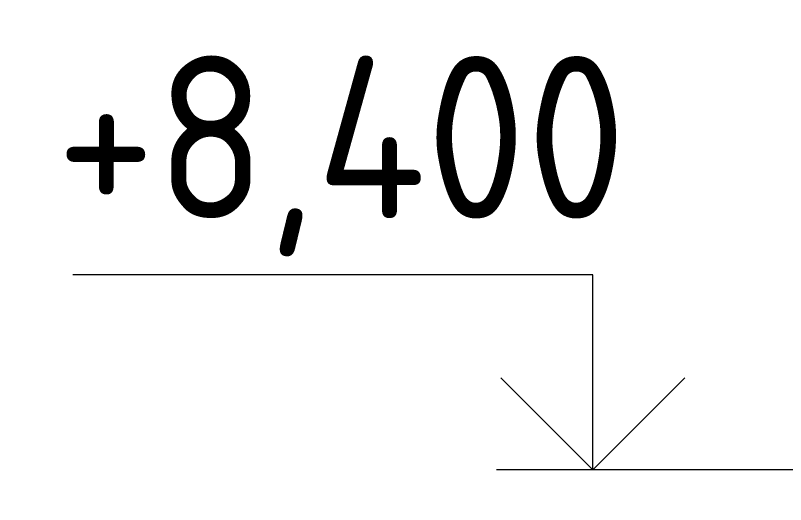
# Model space of a CAD drawing. Header units: millimetres. Extents: x 97900 to 162318, y -1987 to 22028.
# Drawn here: x 154458.6 to 154754.8, y 8386.6 to 8574.8 of the extents above; entities that cross this region are included whole.
import ezdxf

# ---------------------------------------------------------------- set-up
doc = ezdxf.new("R2010")
doc.units = ezdxf.units.MM
for name, color, linetype, lineweight in [('A-ANNO-DIMS', 7, 'Continuous', 9), ('A-ANNO-DIMS-25', 7, 'Continuous', 9), ('G-ANNO-DIMS', 7, 'Continuous', 9), ('G-ANNO-DIMS-1', 7, 'Continuous', 20)]:
    doc.layers.add(name, color=color, linetype=linetype, lineweight=lineweight)
doc.styles.add('ISOCPEUR_2', font='isocpeur.ttf', dxfattribs={"width": 0.9, "height": 62.5})
doc.dimstyles.new('ISO-2_5_0_9К_БОЛЬШОЙ_1', dxfattribs={"dimscale": 304.8, "dimtxt": 62.248823, "dimasz": 0.123031, "dimexe": 0.098425, "dimexo": 0.246063, "dimgap": 0, "dimtad": 1, "dimdec": 0, "dimrnd": 10, "dimzin": 0, "dimdsep": 46, "dimtxsty": 'ISOCPEUR_2', "dimblk1": 'OBLIQUE', "dimblk2": 'OBLIQUE', "dimsah": 1, "dimcen": 0.09, "dimdle": 0.098425, "dimazin": 0, "dimtfac": 1, "dimtdec": 4, "dimtix": 1, "dimtmove": 0, "dimatfit": 3, "dimfxl": 1, "dimtvp": 1, "dimtolj": 1, "dimtzin": 0, "dimarcsym": 2})

# ---------------------------------------------------------------- blocks, each defined once
blk = doc.blocks.new('DIMBLOCK81-Развертка 3_35-4')
at = {"layer": 'A-ANNO-DIMS-25'}
for p, q in [((154779.43, 8325), (154779.43, 8097.35)), ((155028.43, 8325), (155028.43, 8097.35)), ((154779.43, 8127.35), (154779.43, 8320)), ((155028.43, 8127.35), (155028.43, 8320)), ((154749.43, 8127.35), (155028.43, 8127.35))]:
    blk.add_line(p, q, dxfattribs=at)
at = {"layer": 'A-ANNO-DIMS-25', "lineweight": 20}
for p, q in [((154779.43, 8127.35), (154798.18, 8146.1)), ((155028.43, 8127.35), (155047.18, 8146.1)), ((154779.43, 8127.35), (154760.68, 8108.6)), ((155028.43, 8127.35), (155009.68, 8108.6))]:
    blk.add_line(p, q, dxfattribs=at)
at = {"layer": 'A-ANNO-DIMS-25', "color": 0, "insert": (154844.68, 8209), "char_height": 62.5, "width": 142.2146, "attachment_point": 1, "line_spacing_factor": 1.149209, "style": 'ISOCPEUR_2'}
blk.add_mtext('250', dxfattribs=at)
blk = doc.blocks.new('_Oblique')
at = {"color": 0, "linetype": 'ByBlock', "lineweight": -2}
blk.add_line((-0.5, -0.5), (0.5, 0.5), dxfattribs=at)
blk = doc.blocks.new('Высотные отметки - Стрелка_Верх-17668718-Развертка 3_35-4')
at = {"layer": 'G-ANNO-DIMS'}
for p, q in [((-21263.19, 12355), (-21463.19, 12355)), ((-21263.19, 12280), (-21263.19, 12355)), ((-21225.29, 12280), (-21300.28, 12280))]:
    blk.add_line(p, q, dxfattribs=at)
at = {"layer": 'G-ANNO-DIMS-1'}
for q in [(-21298.54, 12315.36), (-21227.83, 12315.36)]:
    blk.add_line((-21263.19, 12280), q, dxfattribs=at)

msp = doc.modelspace()

# ---------------------------------------------------------------- linework, layer by layer
at = {"layer": 'G-ANNO-DIMS'}
msp.add_line((155116.57, 8400), (154680.69, 8400), dxfattribs=at)

# ---------------------------------------------------------------- block references
msp.add_blockref('Высотные отметки - Стрелка_Верх-17668718-Развертка 3_35-4', (175943.87, -3880), dxfattribs=at)

# ---------------------------------------------------------------- texts
at = {"layer": 'G-ANNO-DIMS', "insert": (154474.26, 8559.15), "char_height": 62.5, "width": 261.4279, "attachment_point": 1, "line_spacing_factor": 1.149209, "style": 'ISOCPEUR_2', "bg_fill": 3, "box_fill_scale": 1.25, "bg_fill_color": 256, "bg_fill_true_color": 13158600, "bg_fill_transparency": 0}
msp.add_mtext('+8,400', dxfattribs=at)

# ---------------------------------------------------------------- dimensions: what is measured, and where the dimension line sits
at = {"layer": 'A-ANNO-DIMS'}
dim = msp.add_linear_dim(base=(155028.43, 8127.35), p1=(154779.43, 8400), p2=(155028.43, 8400), dimstyle='ISO-2_5_0_9К_БОЛЬШОЙ_1', override={"dimpost": '<>', "dimfxl": 249}, dxfattribs=at)
dim.commit()
dim.dimension.update_dxf_attribs({"geometry": 'DIMBLOCK81-Развертка 3_35-4', "text_midpoint": (154903.93, 8158.6)})

doc.saveas('drawing.dxf')
